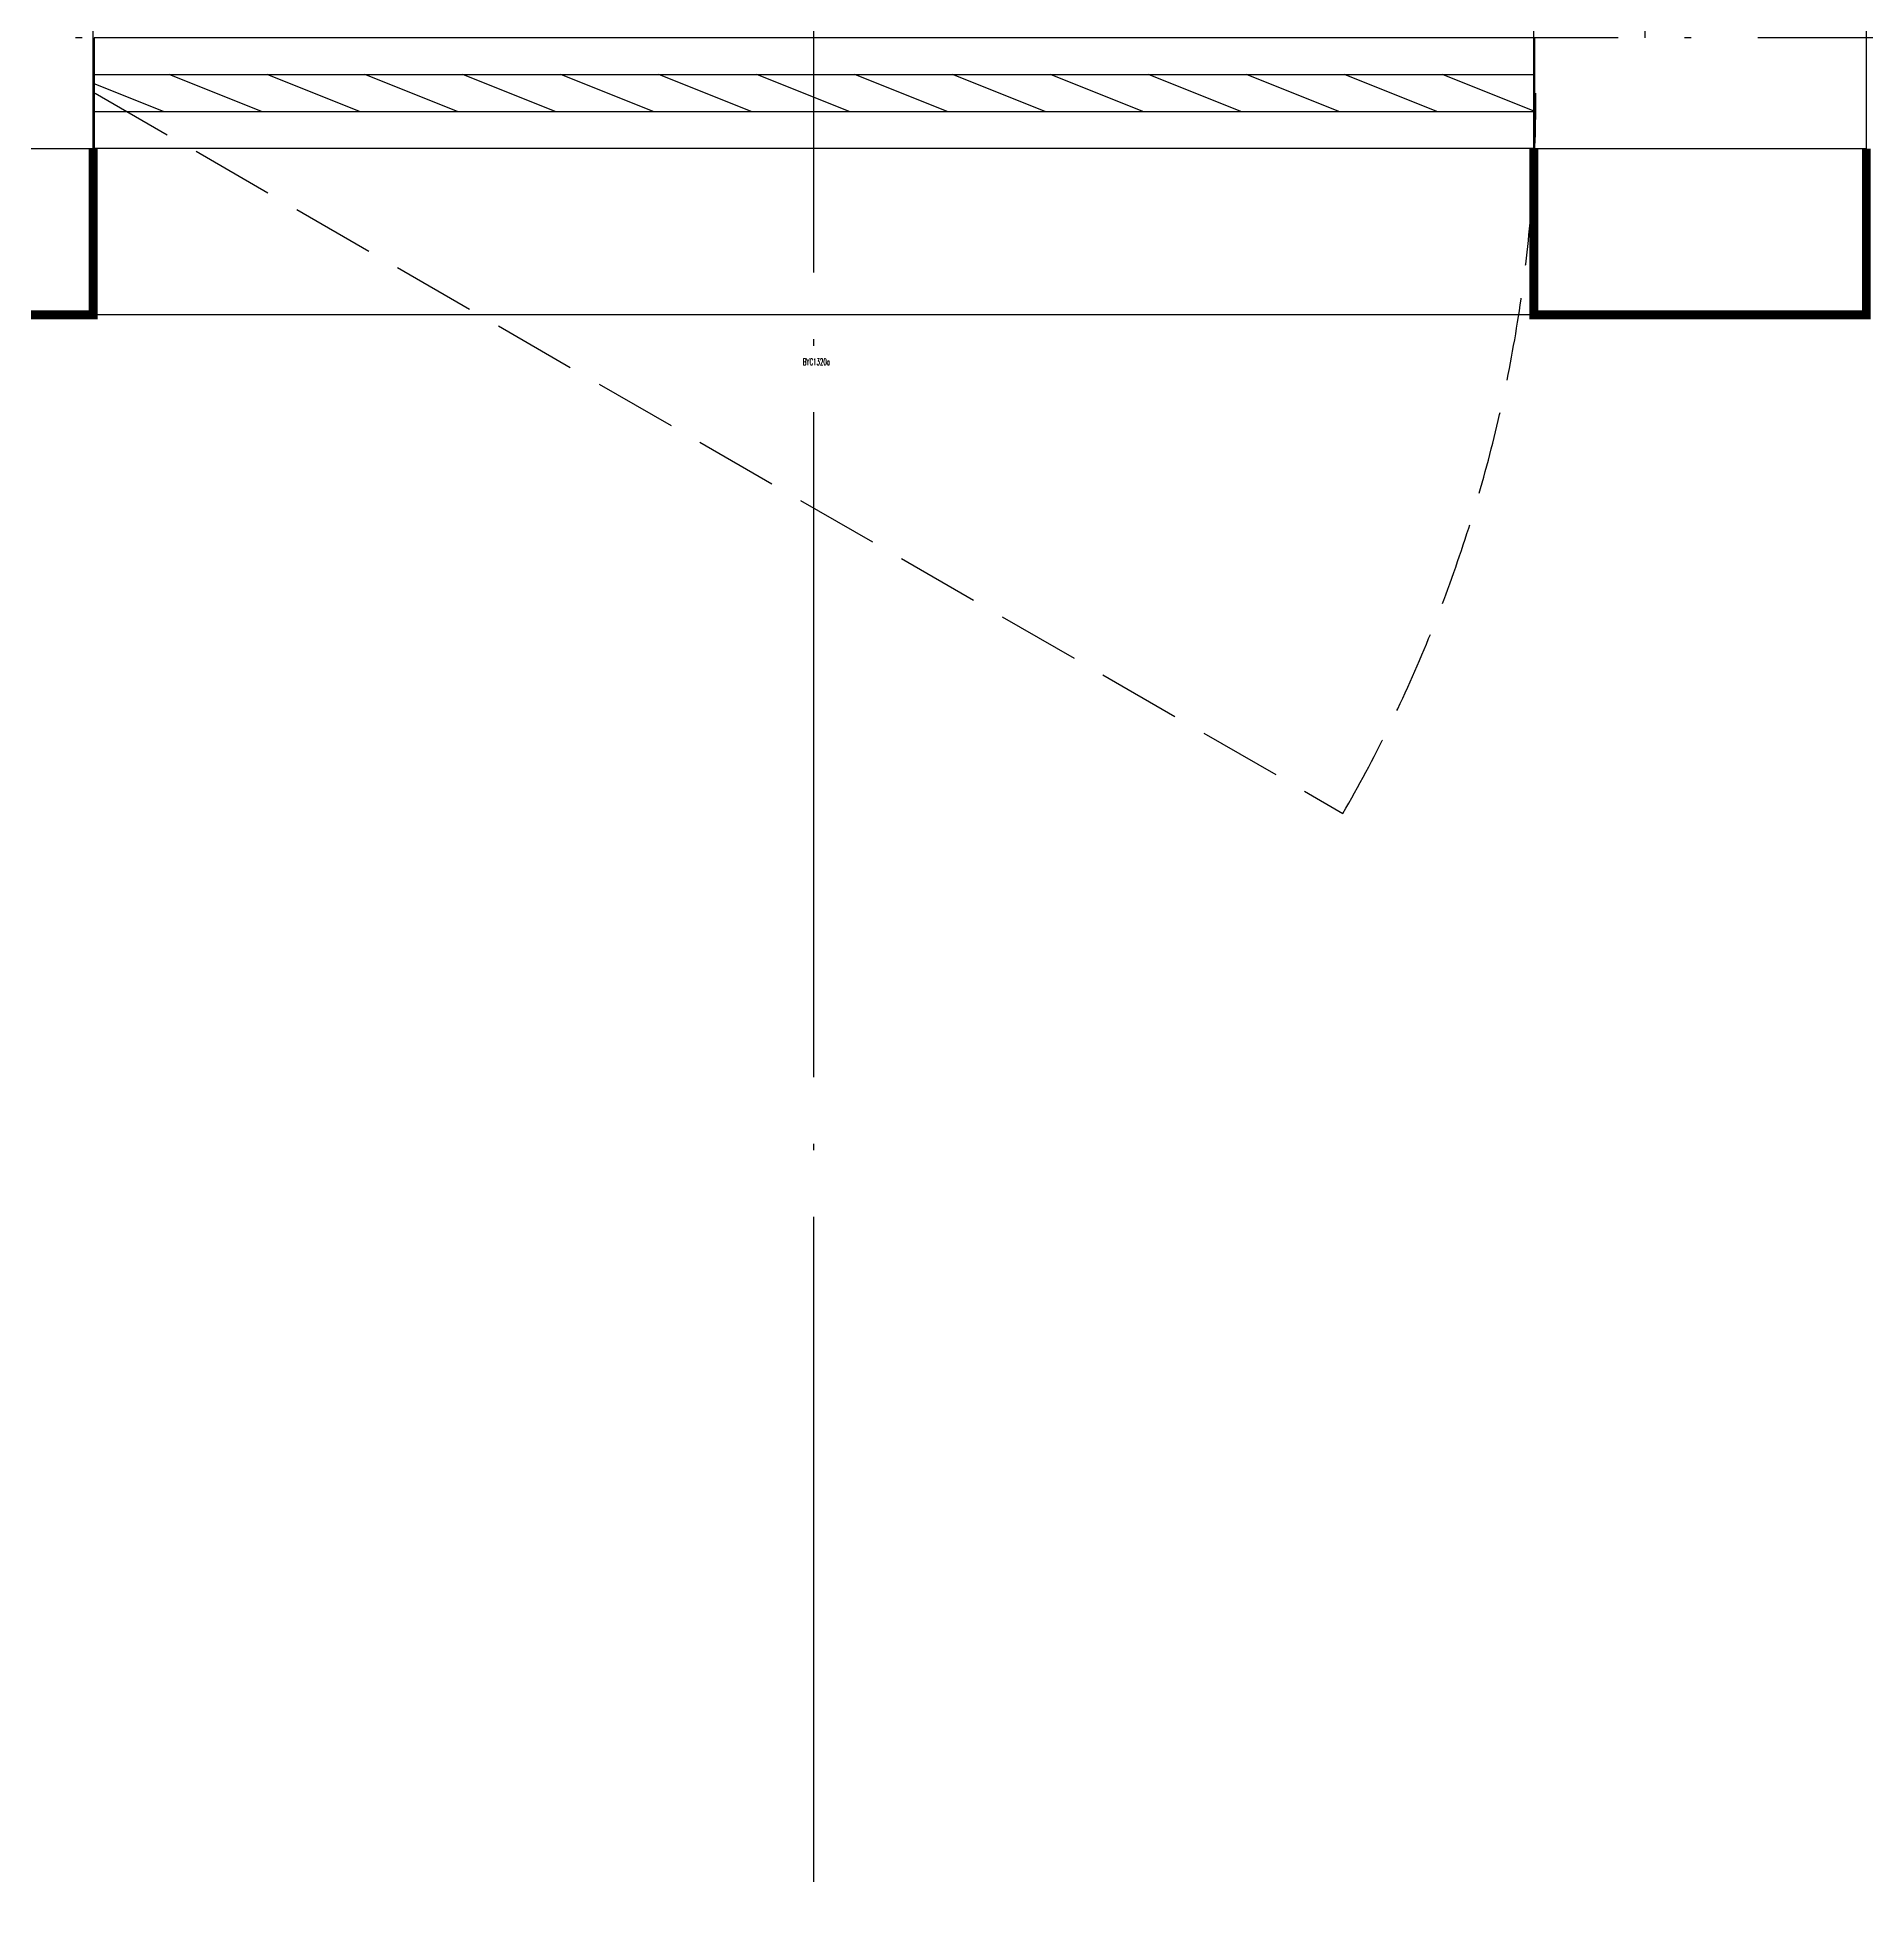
# Model space of a CAD drawing. Extents: x 27938 to 1507990, y 110129 to 923079.
# Drawn here: x 842917 to 844567, y 593748 to 595449 of the extents above; entities that cross this region are included whole.
import ezdxf

# ---------------------------------------------------------------- set-up
doc = ezdxf.new("R2010")
doc.units = 0
doc.header["$LTSCALE"] = 1000
doc.header["$MEASUREMENT"] = 0
doc.linetypes.add('DASH', pattern=[0.35, 0.25, -0.1])
doc.linetypes.add('DOTE', pattern=[2.42, 2, -0.2, 0.02, -0.2])
for name, color, linetype in [('DOTE', 1, 'Continuous'), ('WALL', 9, 'Continuous'), ('WINDOW', 4, 'Continuous'), ('WINDOW_TEXT', 7, 'Continuous'), ('看线', 251, 'Continuous')]:
    doc.layers.add(name, color=color, linetype=linetype)
doc.styles.add('_TCH_WINDOW', font='SIMPLEX.shx', dxfattribs={"width": 0.7, "height": 3.5, "bigfont": 'GBCBIG.shx'})

# ---------------------------------------------------------------- blocks, each defined once
blk = doc.blocks.new('$WINLIB2D$00000039')
at = {"color": 0}
for points in [[(-0.5, 0.5), (-0.5, -0.5)], [(0.5, 0.5), (-0.5, 0.5)], [(0.5, -0.5), (0.5, 0.5)], [(-0.5, 0.1667), (0.5, 0.1667)], [(-0.3839, -0.1667), (-0.448, 0.1667)], [(-0.3159, -0.1667), (-0.38, 0.1667)], [(-0.2479, -0.1667), (-0.312, 0.1667)], [(-0.1799, -0.1667), (-0.244, 0.1667)], [(-0.1119, -0.1667), (-0.176, 0.1667)], [(-0.0439, -0.1667), (-0.108, 0.1667)], [(0.0241, -0.1667), (-0.04, 0.1667)], [(0.0921, -0.1667), (0.028, 0.1667)], [(0.16, -0.1667), (0.0959, 0.1667)], [(0.228, -0.1667), (0.1639, 0.1667)], [(0.296, -0.1667), (0.2319, 0.1667)], [(0.364, -0.1667), (0.2999, 0.1667)], [(0.432, -0.1667), (0.3679, 0.1667)], [(0.5, -0.1667), (0.4359, 0.1667)], [(-0.4519, -0.1667), (-0.5, 0.0836)], [(-0.5, -0.1667), (0.5, -0.1667)], [(0.5, -0.5), (-0.5, -0.5)]]:
    blk.add_lwpolyline(points, dxfattribs=at)

msp = doc.modelspace()

# ---------------------------------------------------------------- linework, layer by layer
at = {"color": 8, "const_width": 8}
for points in [[(842966.6, 595348.8), (842966.6, 595198.8), (842666.6, 595198.8), (842666.6, 595348.8)], [(844566.6, 595348.8), (844566.6, 595198.8), (844266.6, 595198.8), (844266.6, 595348.8)]]:
    msp.add_lwpolyline(points, dxfattribs=at)
at = {"layer": 'DOTE', "color": 169, "linetype": 'DOTE', "ltscale": 0.3}
for p, q in [((843616.4, 604548.8), (843616.6, 593448.8)), ((844366.5, 596048.8), (844366.6, 595448.8)), ((879916.6, 595448.8), (825916.6, 595448.8))]:
    msp.add_line(p, q, dxfattribs=at)
at = {"layer": 'WALL', "color": 8}
for p, q in [((842966.6, 595348.8), (842966.6, 595948.8)), ((844266.6, 595448.8), (844266.6, 595948.8)), ((844566.6, 595548.8), (844566.6, 595348.8)), ((844266.6, 595348.8), (844266.6, 595448.8)), ((842666.6, 595348.8), (842966.6, 595348.8)), ((844266.6, 595348.8), (844466.6, 595348.8)), ((844466.6, 595348.8), (844466.6, 595348.8)), ((844466.6, 595348.8), (844566.6, 595348.8))]:
    msp.add_line(p, q, dxfattribs=at)
at = {"layer": 'WINDOW', "color": 8, "linetype": 'DASH', "ltscale": 0.3}
msp.add_lwpolyline([(842968.5, 595398.8), (844094.3, 594748.8, 0.131652), (844268.5, 595398.8)], format="xyb", dxfattribs=at)
at = {"layer": '看线', "color": 8, "ltscale": 0.5}
msp.add_lwpolyline([(844266.6, 595198.8), (842966.6, 595198.8)], dxfattribs=at)

# ---------------------------------------------------------------- block references
at = {"layer": 'WINDOW', "color": 8}
ref = msp.add_blockref('$WINLIB2D$00000039', (843617.5, 595398.8), dxfattribs=dict(at, xscale=1299.999999983003, yscale=100, zscale=1299.999999983003))
ref.add_attrib('A', 'BYC1320a', (843607, 595153.3), dxfattribs={"layer": 'WINDOW_TEXT', "color": 8, "ltscale": 0.5, "height": 5.95, "style": '_TCH_WINDOW', "width": 0.494118})

doc.saveas('drawing.dxf')
